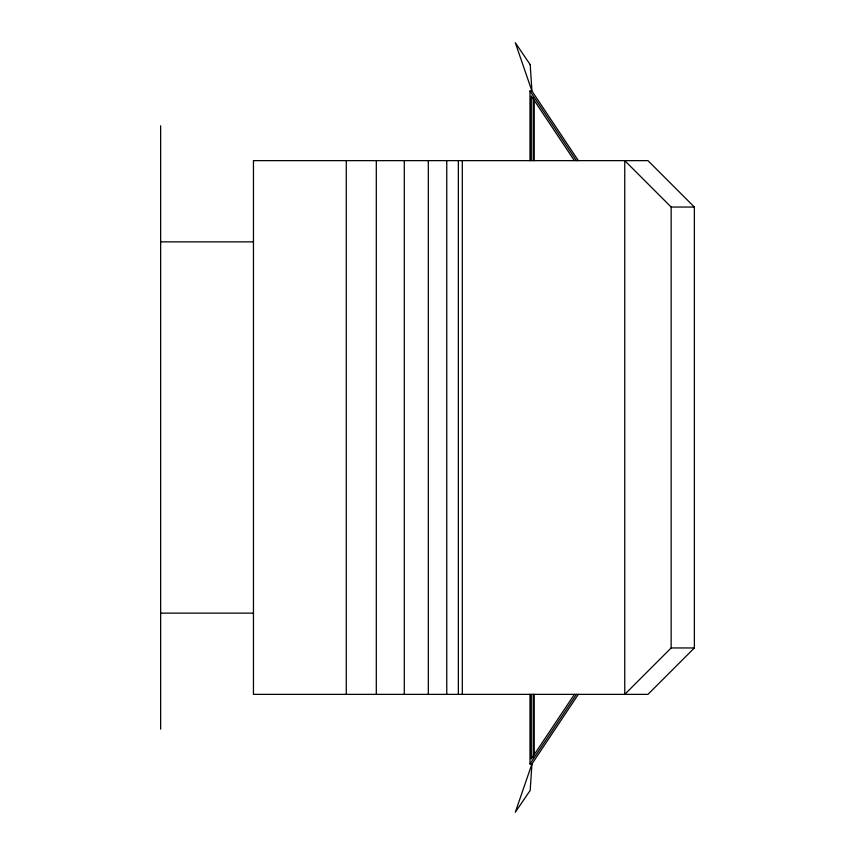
<?xml version="1.0" encoding="UTF-8"?>
<svg xmlns="http://www.w3.org/2000/svg" width="855" height="855" viewBox="0 0 855 855"><rect width="100%" height="100%" fill="white"/><g stroke="black" fill="none" stroke-linecap="round" stroke-linejoin="round"><path stroke-width="1.28" d="M574.389 694.367L531.286 759.026L531.286 694.367M578.333 694.367L531.928 763.975L529.993 763.975L576.409 694.367M671.154 647.951L624.749 694.367L624.749 160.633L671.154 207.049L671.154 647.951L694.367 647.951L694.367 207.049L647.951 160.633L253.454 160.633L253.454 694.367L647.951 694.367L694.367 647.951M529.993 160.633L529.993 91.025L531.928 91.025L578.333 160.633M671.154 207.049L694.367 207.049M160.633 241.858L253.454 241.858M160.633 613.142L253.454 613.142M529.993 91.025L576.409 160.633M574.389 160.633L531.286 95.974L531.286 160.633M534.247 100.003L534.247 160.633M534.247 694.367L534.247 754.997M533.21 97.288L533.21 160.633M533.21 694.367L533.21 757.712M529.993 694.367L529.993 763.975M462.309 160.633L462.309 694.367M458.355 160.633L458.355 694.367M446.759 160.633L446.759 694.367M428.323 160.633L428.323 694.367M404.297 160.633L404.297 694.367M376.307 160.633L376.307 694.367M346.286 160.633L346.286 694.367M160.633 125.824L160.633 729.176M531.928 763.975L530.196 790.383L515.309 812.25L531.928 763.975M530.196 64.617L515.309 42.75L531.928 91.025L530.196 64.617"/></g></svg>
